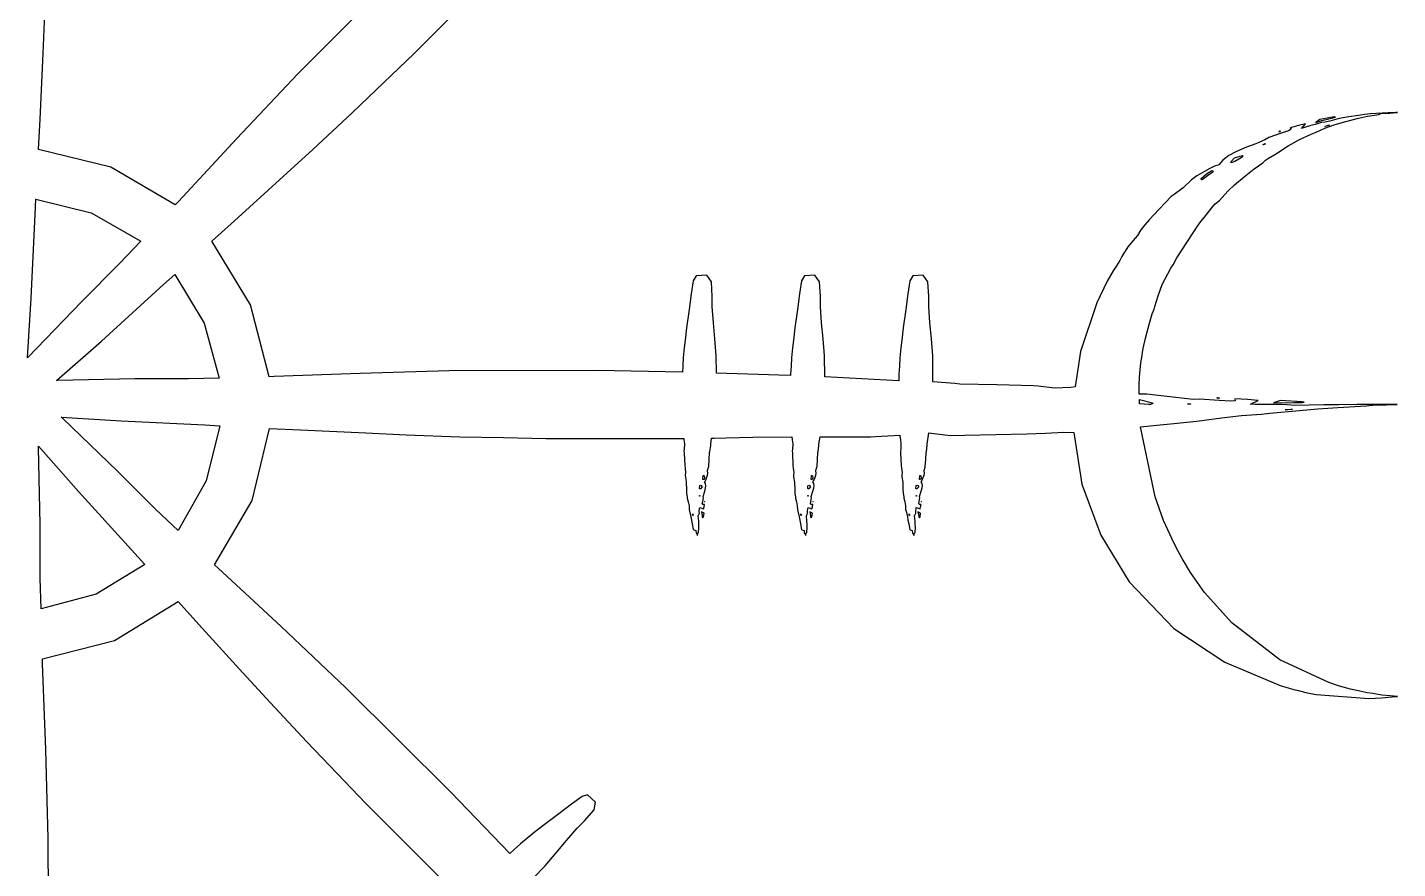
# Model space of a CAD drawing. Extents: x 0 to 285, y 0 to 248.
# Drawn here: x 143.03 to 179.23, y 111.58 to 133.82 of the extents above; entities that cross this region are included whole.
import ezdxf

# ---------------------------------------------------------------- set-up
doc = ezdxf.new("R2010")
doc.units = 0

msp = doc.modelspace()

# ---------------------------------------------------------------- linework, layer by layer
at = {"layer": 'Layer 1'}
for p, q in [((153.253517, 133.133007), (155.832857, 135.720797)), ((152.943441, 135.371918), (150.183221, 132.595108)), ((143.45162, 133.128676), (143.497097, 134.193176)), ((143.370738, 131.399636), (143.45162, 133.128676)), ((152.449881, 132.365812), (153.253517, 133.133007)), ((150.183221, 132.595108), (148.564981, 130.883248)), ((151.615875, 131.564691), (152.449881, 132.365812)), ((150.574335, 130.598402), (151.615875, 131.564691)), ((177.275309, 131.409295), (177.181835, 131.388411)), ((177.36982, 131.425591), (177.275309, 131.409295)), ((177.558248, 131.4567), (177.36982, 131.425591)), ((177.419, 131.405), (177.562247, 131.436552)), ((177.691316, 131.41458), (177.447194, 131.339032)), ((177.593503, 131.452109), (177.558248, 131.4567)), ((177.562247, 131.436552), (177.593503, 131.452109)), ((177.945815, 131.45369), (177.691316, 131.41458)), ((177.864645, 131.336515), (178.200616, 131.42332)), ((178.20179, 131.49428), (177.945815, 131.45369)), ((178.200616, 131.42332), (178.442226, 131.475167)), ((178.360444, 131.51872), (178.20179, 131.49428)), ((178.440595, 131.528795), (178.360444, 131.51872)), ((178.52133, 131.534276), (178.440595, 131.528795)), ((178.442226, 131.475167), (178.6865, 131.513832)), ((178.983217, 131.563012), (178.52133, 131.534276)), ((178.6865, 131.513832), (178.733313, 131.522719)), ((178.733313, 131.522719), (178.802195, 131.541682)), ((178.802195, 131.541682), (179.031808, 131.559162)), ((179.102614, 131.565679), (178.983217, 131.563012)), ((179.031808, 131.559162), (179.102614, 131.565679)), ((179.121, 131.567), (179.103372, 131.566294)), ((179.103372, 131.566294), (179.107668, 131.566407)), ((179.107668, 131.566407), (179.121, 131.567)), ((179.184744, 131.570075), (179.12075, 131.566669)), ((179.12075, 131.566669), (179.178374, 131.569186)), ((179.178374, 131.569186), (179.228, 131.572)), ((179.228, 131.572), (179.184744, 131.570075)), ((179.228, 131.572), (179.228, 131.572)), ((143.330148, 130.592444), (143.370738, 131.399636)), ((176.118742, 131.075519), (176.097262, 131.063965)), ((176.097262, 131.063965), (176.128964, 131.069446)), ((176.142, 131.081), (176.118742, 131.075519)), ((176.128964, 131.069446), (176.142, 131.081)), ((176.142, 131.081), (176.142, 131.081)), ((176.353361, 131.090002), (176.158416, 131.028526)), ((176.420614, 131.128368), (176.353361, 131.090002)), ((176.614822, 131.230879), (176.39958, 131.169699)), ((176.39958, 131.169699), (176.420614, 131.128368)), ((176.801915, 131.274579), (176.614822, 131.230879)), ((176.697775, 131.152072), (176.801915, 131.274579)), ((176.77925, 131.173402), (176.697775, 131.152072)), ((176.91746, 131.221696), (176.77925, 131.173402)), ((177.057744, 131.254151), (176.91746, 131.221696)), ((176.952572, 130.995506), (177.082338, 131.054019)), ((177.220101, 131.303627), (177.057744, 131.254151)), ((177.181835, 131.388411), (177.078141, 131.30664)), ((177.078141, 131.30664), (177.228647, 131.363084)), ((177.082338, 131.054019), (177.314468, 131.159787)), ((177.319206, 131.320219), (177.220101, 131.303627)), ((177.228647, 131.363084), (177.419, 131.405)), ((177.312034, 131.203075), (177.401, 131.238)), ((177.415432, 131.229604), (177.312034, 131.203075)), ((177.314468, 131.159787), (177.56052, 131.242594)), ((177.447194, 131.339032), (177.319206, 131.320219)), ((177.401, 131.238), (177.401064, 131.237898)), ((177.401064, 131.237898), (177.435134, 131.23938)), ((177.435134, 131.23938), (177.415432, 131.229604)), ((177.419, 131.405), (177.419, 131.405)), ((177.56052, 131.242594), (177.711619, 131.293258)), ((177.711619, 131.293258), (177.864645, 131.336515)), ((148.564981, 130.883248), (147.023621, 129.222498)), ((175.489284, 130.740981), (175.24501, 130.65936)), ((175.729413, 130.849416), (175.489284, 130.740981)), ((175.735269, 130.738385), (175.684015, 130.714396)), ((175.684015, 130.714396), (175.685, 130.725)), ((175.684904, 130.724164), (175.735269, 130.748904)), ((175.685, 130.725), (175.684904, 130.724164)), ((175.829108, 130.908683), (175.729413, 130.849416)), ((175.735269, 130.748904), (175.735269, 130.738385)), ((176.158416, 131.028526), (175.829108, 130.908683)), ((176.059322, 130.509472), (176.345213, 130.692123)), ((176.345213, 130.692123), (176.640005, 130.859221)), ((176.640005, 130.859221), (176.952572, 130.995506)), ((145.241731, 130.128866), (143.330148, 130.592444)), ((149.789509, 129.87772), (150.574335, 130.598402)), ((174.778528, 130.431082), (174.615432, 130.310054)), ((174.958662, 130.529445), (174.778528, 130.431082)), ((174.840826, 130.28035), (174.92941, 130.374415)), ((174.92941, 130.374415), (175.135616, 130.433817)), ((175.100657, 130.371302), (174.930299, 130.274271)), ((175.24501, 130.65936), (174.958662, 130.529445)), ((175.127468, 130.389082), (175.100657, 130.371302)), ((175.149837, 130.425965), (175.127468, 130.389082)), ((175.135616, 130.433817), (175.149837, 130.425965)), ((175.744239, 130.309636), (175.822603, 130.365186)), ((175.822603, 130.365186), (175.988812, 130.463253)), ((175.988812, 130.463253), (176.059322, 130.509472)), ((146.936518, 129.130494), (145.241731, 130.128866)), ((174.269385, 130.08799), (173.932228, 129.896748)), ((174.184583, 129.950299), (174.328127, 130.034441)), ((174.349754, 129.998886), (174.20873, 129.895785)), ((174.399597, 130.149913), (174.269385, 130.08799)), ((174.328127, 130.034441), (174.359976, 130.020812)), ((174.359976, 130.020812), (174.349754, 129.998886)), ((174.508625, 130.191399), (174.399597, 130.149913)), ((174.615432, 130.310054), (174.508625, 130.191399)), ((174.839788, 130.242868), (174.841, 130.281)), ((174.930299, 130.274271), (174.839788, 130.242868)), ((174.841, 130.281), (174.840826, 130.28035)), ((175.18089, 129.87545), (175.44457, 130.081212)), ((175.44457, 130.081212), (175.670912, 130.244308)), ((175.670912, 130.244308), (175.744239, 130.309636)), ((148.509469, 128.71219), (149.789509, 129.87772)), ((173.786167, 129.794237), (173.569886, 129.582997)), ((173.932228, 129.896748), (173.786167, 129.794237)), ((174.050078, 129.787957), (174.047, 129.826)), ((174.047, 129.826), (174.047113, 129.825275)), ((174.047113, 129.825275), (174.184583, 129.950299)), ((174.070963, 129.788239), (174.050078, 129.787957)), ((174.20873, 129.895785), (174.070963, 129.788239)), ((174.757517, 129.500964), (174.923873, 129.663617)), ((174.923873, 129.663617), (175.18089, 129.87545)), ((143.238671, 128.874958), (143.260447, 129.277294)), ((143.260447, 129.277294), (144.721832, 128.919235)), ((173.25643, 129.347607), (172.785655, 128.858612)), ((173.328129, 129.405973), (173.25643, 129.347607)), ((173.569886, 129.582997), (173.328129, 129.405973)), ((174.416666, 129.155952), (174.529696, 129.243946)), ((174.529696, 129.243946), (174.601381, 129.32705)), ((174.601381, 129.32705), (174.757517, 129.500964)), ((143.132606, 126.661208), (143.238671, 128.874958)), ((144.721832, 128.919235), (146.027637, 128.171754)), ((147.023621, 129.222498), (146.936518, 129.130494)), ((174.130617, 128.807242), (174.316675, 129.04174)), ((174.316675, 129.04174), (174.416666, 129.155952)), ((147.910408, 128.170606), (148.509469, 128.71219)), ((172.55797, 128.602182), (172.449092, 128.46886)), ((172.671739, 128.730765), (172.55797, 128.602182)), ((172.785655, 128.858612), (172.671739, 128.730765)), ((173.405046, 127.733407), (173.94989, 128.568894)), ((173.94989, 128.568894), (174.03966, 128.688144)), ((174.03966, 128.688144), (174.130617, 128.807242)), ((146.027637, 128.171754), (145.464573, 127.577135)), ((148.931304, 126.490353), (147.910408, 128.170606)), ((172.298437, 128.252729), (172.200963, 128.139406)), ((172.361987, 128.319686), (172.298437, 128.252729)), ((172.449092, 128.46886), (172.361987, 128.319686)), ((172.111194, 128.020156), (171.950912, 127.766252)), ((172.200963, 128.139406), (172.111194, 128.020156)), ((145.464573, 127.577135), (144.460213, 126.569365)), ((171.806022, 127.521679), (171.723215, 127.386579)), ((171.891645, 127.654704), (171.806022, 127.521679)), ((171.950912, 127.766252), (171.891645, 127.654704)), ((173.011005, 127.025468), (173.244022, 127.460245)), ((173.244022, 127.460245), (173.303424, 127.544386)), ((173.303424, 127.544386), (173.405046, 127.733407)), ((146.630097, 127.020716), (146.93, 127.29)), ((146.93, 127.29), (146.930666, 127.29034)), ((146.930666, 127.29034), (147.708269, 126.003137)), ((160.627721, 127.122398), (160.570836, 126.779168)), ((160.703122, 127.255277), (160.627721, 127.122398)), ((160.980876, 127.270235), (160.703122, 127.255277)), ((161.104718, 127.097213), (160.980876, 127.270235)), ((161.125456, 126.711023), (161.104718, 127.097213)), ((163.488215, 127.122412), (163.43133, 126.779182)), ((163.563616, 127.255291), (163.488215, 127.122412)), ((163.84137, 127.270249), (163.563616, 127.255291)), ((163.965062, 127.097227), (163.84137, 127.270249)), ((163.985947, 126.711037), (163.965062, 127.097227)), ((166.348712, 127.122417), (166.291828, 126.779187)), ((166.424114, 127.255296), (166.348712, 127.122417)), ((166.701868, 127.270253), (166.424114, 127.255296)), ((166.825563, 127.097231), (166.701868, 127.270253)), ((166.846447, 126.711041), (166.825563, 127.097231)), ((171.564561, 127.111195), (171.284583, 126.537155)), ((171.723215, 127.386579), (171.564561, 127.111195)), ((144.989787, 125.530326), (146.630097, 127.020716)), ((160.570836, 126.779168), (160.517951, 126.360091)), ((161.126641, 126.441563), (161.125456, 126.711023)), ((163.43133, 126.779182), (163.378298, 126.360105)), ((163.987132, 126.441577), (163.985947, 126.711037)), ((166.291828, 126.779187), (166.238795, 126.36011)), ((166.847632, 126.441581), (166.846447, 126.711041)), ((172.823316, 126.446255), (172.905087, 126.725195)), ((172.905087, 126.725195), (172.962415, 126.872738)), ((172.962415, 126.872738), (173.011005, 127.025468)), ((143.03411, 125.081486), (143.132, 126.661)), ((144.460213, 126.569365), (143.047293, 125.097485)), ((143.132, 126.661), (143.132606, 126.661208)), ((149.423618, 124.586906), (148.931304, 126.490353)), ((160.517951, 126.360091), (160.451733, 125.881908)), ((161.157454, 126.01256), (161.126641, 126.441563)), ((163.378298, 126.360105), (163.31223, 125.881922)), ((164.017945, 126.012574), (163.987132, 126.441577)), ((166.238795, 126.36011), (166.172727, 125.881927)), ((166.878443, 126.012578), (166.847632, 126.441581)), ((171.284583, 126.537155), (170.860028, 125.250295)), ((172.753249, 126.248346), (172.805985, 126.369225)), ((172.805985, 126.369225), (172.823316, 126.446255)), ((147.708269, 126.003137), (148.102566, 124.5519)), ((161.199822, 125.583865), (161.157454, 126.01256)), ((164.060312, 125.583879), (164.017945, 126.012574)), ((166.92081, 125.583883), (166.878443, 126.012578)), ((172.647331, 125.867783), (172.715177, 126.122133)), ((172.715177, 126.122133), (172.753249, 126.248346)), ((160.451733, 125.881908), (160.411294, 125.55453)), ((163.31223, 125.881922), (163.271787, 125.554544)), ((166.172727, 125.881927), (166.132288, 125.554549)), ((172.575336, 125.601286), (172.647331, 125.867783)), ((143.803367, 124.483306), (144.989787, 125.530326)), ((160.388628, 125.352916), (160.361964, 125.084198)), ((160.411294, 125.55453), (160.388628, 125.352916)), ((161.232842, 125.138124), (161.199822, 125.583865)), ((163.249122, 125.35293), (163.222458, 125.084212)), ((163.271787, 125.554544), (163.249122, 125.35293)), ((164.093346, 125.138138), (164.060312, 125.583879)), ((166.109622, 125.352935), (166.082958, 125.084217)), ((166.132288, 125.554549), (166.109622, 125.352935)), ((166.95383, 125.138142), (166.92081, 125.583883)), ((172.496529, 125.238797), (172.515638, 125.331826)), ((172.515638, 125.331826), (172.575336, 125.601286)), ((143.047293, 125.097485), (143.03411, 125.081486)), ((160.361964, 125.084198), (160.35041, 124.865253)), ((161.238915, 124.681568), (161.232842, 125.138124)), ((163.222458, 125.084212), (163.210904, 124.865267)), ((164.099273, 124.579516), (164.093346, 125.138138)), ((166.082958, 125.084217), (166.071404, 124.865272)), ((166.959607, 124.447545), (166.95383, 125.138142)), ((170.860028, 125.250295), (170.71189, 124.316744)), ((172.431496, 124.767727), (172.453126, 124.956598)), ((172.453126, 124.956598), (172.482457, 125.144583)), ((172.482457, 125.144583), (172.496529, 125.238797)), ((147.291076, 124.529827), (145.868526, 124.52731)), ((148.102566, 124.5519), (147.291076, 124.529827)), ((149.557532, 124.590609), (149.423618, 124.586906)), ((151.821342, 124.675047), (149.557532, 124.590609)), ((154.175962, 124.741265), (151.821342, 124.675047)), ((158.090452, 124.752966), (154.175962, 124.741265)), ((160.339002, 124.706156), (158.090452, 124.752966)), ((160.35041, 124.865253), (160.339002, 124.706156)), ((162.890635, 124.630768), (161.238915, 124.681568)), ((163.198164, 124.618325), (162.890635, 124.630768)), ((163.210904, 124.865267), (163.198017, 124.655062)), ((163.198017, 124.655062), (163.198164, 124.618325)), ((164.753588, 124.548113), (164.099273, 124.579516)), ((166.058958, 124.47449), (164.753588, 124.548113)), ((166.071404, 124.865272), (166.058515, 124.655067)), ((166.058515, 124.655067), (166.058958, 124.47449)), ((172.406618, 124.368648), (172.413434, 124.578556)), ((172.413434, 124.578556), (172.431496, 124.767727)), ((143.828846, 124.485823), (143.803367, 124.483306)), ((145.868526, 124.52731), (143.828846, 124.485823)), ((167.540448, 124.407696), (166.959607, 124.447545)), ((167.668882, 124.390807), (167.540448, 124.407696)), ((168.643025, 124.37585), (167.668882, 124.390807)), ((169.610945, 124.347407), (168.643025, 124.37585)), ((169.742192, 124.336446), (169.610945, 124.347407)), ((170.167639, 124.284892), (169.742192, 124.336446)), ((170.603751, 124.303708), (170.167639, 124.284892)), ((170.71189, 124.316744), (170.603751, 124.303708)), ((172.406026, 124.159183), (172.406618, 124.368648)), ((172.407657, 124.126595), (172.406026, 124.159183)), ((172.610453, 124.124817), (172.407657, 124.126595)), ((172.412144, 123.984278), (172.448884, 123.976872)), ((172.412297, 123.97613), (172.412144, 123.984278)), ((172.412147, 123.870362), (172.412297, 123.97613)), ((172.661459, 123.853327), (172.412147, 123.870362)), ((172.448884, 123.976872), (172.75597, 123.89658)), ((173.068934, 124.070153), (172.610453, 124.124817)), ((172.7099, 123.85392), (172.661459, 123.853327)), ((172.767823, 123.878213), (172.7099, 123.85392)), ((172.75597, 123.89658), (172.767823, 123.878213)), ((173.833473, 123.984076), (173.068934, 124.070153)), ((173.680929, 123.861029), (173.689, 123.872)), ((173.766403, 123.858658), (173.680929, 123.861029)), ((173.689, 123.872), (173.689224, 123.871547)), ((173.689224, 123.871547), (173.773366, 123.870065)), ((173.773366, 123.870065), (173.766403, 123.858658)), ((174.00516, 123.992074), (173.833473, 123.984076)), ((174.524674, 123.957115), (174.00516, 123.992074)), ((174.497851, 124.028925), (174.462, 124.027)), ((174.462, 124.027), (174.508369, 124.017074)), ((174.53281, 124.023148), (174.497851, 124.028925)), ((174.508369, 124.017074), (174.53281, 124.023148)), ((174.8285, 123.936377), (174.524674, 123.957115)), ((174.942712, 123.948967), (174.8285, 123.936377)), ((175.266833, 123.980373), (174.93575, 124.003777)), ((174.93575, 124.003777), (174.942712, 123.948967)), ((175.551256, 123.957411), (175.266833, 123.980373)), ((175.344754, 123.86202), (175.551256, 123.957411)), ((175.471113, 123.855204), (175.344754, 123.86202)), ((175.907967, 123.847503), (175.471113, 123.855204)), ((176.163796, 123.851205), (175.907967, 123.847503)), ((176.14236, 123.954439), (175.96, 123.898)), ((175.96, 123.898), (176.491661, 123.905702)), ((175.96, 123.898), (175.96, 123.898)), ((176.711797, 123.926293), (176.14236, 123.954439)), ((176.314748, 123.839352), (176.163796, 123.851205)), ((176.509397, 123.828094), (176.314748, 123.839352)), ((176.491661, 123.905702), (176.711199, 123.903628)), ((177.281483, 123.84277), (176.509397, 123.828094)), ((176.711199, 123.903628), (176.761717, 123.912517)), ((176.761717, 123.912517), (176.711797, 123.926293)), ((177.672561, 123.84529), (177.281483, 123.84277)), ((177.656568, 123.771681), (178.404211, 123.815676)), ((178.158152, 123.848843), (177.672561, 123.84529)), ((178.855723, 123.849882), (178.158152, 123.848843)), ((178.404211, 123.815676), (178.47591, 123.821304)), ((178.47591, 123.821304), (178.581678, 123.835082)), ((178.581678, 123.835082), (178.92876, 123.845155)), ((179.036004, 123.8496), (178.855723, 123.849882)), ((178.92876, 123.845155), (179.036004, 123.8496)), ((179.035311, 123.849704), (179.044, 123.85)), ((179.035593, 123.84985), (179.035311, 123.849704)), ((179.063, 123.85), (179.035593, 123.84985)), ((179.044, 123.85), (179.063, 123.85)), ((179.063, 123.85), (179.063, 123.85)), ((179.160671, 123.852261), (179.063643, 123.850483)), ((179.063643, 123.850483), (179.151191, 123.851518)), ((179.151191, 123.851518), (179.226, 123.853)), ((179.226, 123.853), (179.160671, 123.852261)), ((179.226, 123.853), (179.226, 123.853)), ((143.949586, 123.495555), (143.923514, 123.517182)), ((143.923514, 123.517182), (145.508274, 123.418376)), ((145.421016, 122.083075), (143.949586, 123.495555)), ((174.05805, 123.429783), (174.585859, 123.496444)), ((174.585859, 123.496444), (175.110112, 123.559549)), ((175.110112, 123.559549), (175.638364, 123.59762)), ((175.638364, 123.59762), (175.857309, 123.620286)), ((175.857309, 123.620286), (176.644059, 123.696576)), ((176.259682, 123.714519), (176.405, 123.73)), ((176.423224, 123.717039), (176.259682, 123.714519)), ((176.405, 123.73), (176.404854, 123.729485)), ((176.404854, 123.729485), (176.456108, 123.722966)), ((176.456108, 123.722966), (176.423224, 123.717039)), ((176.644059, 123.696576), (177.129501, 123.733756)), ((177.129501, 123.733756), (177.656568, 123.771681)), ((145.508274, 123.418376), (147.721724, 123.312311)), ((147.721724, 123.312311), (148.118285, 123.290681)), ((148.118285, 123.290681), (147.760237, 121.829668)), ((148.970579, 121.309343), (149.434132, 123.220259)), ((149.434132, 123.220259), (150.247101, 123.179224)), ((150.247101, 123.179224), (151.976141, 123.098342)), ((151.976141, 123.098342), (153.040641, 123.053011)), ((166.806932, 122.800487), (166.852113, 123.099572)), ((166.852113, 123.099572), (167.271932, 123.046232)), ((169.440496, 123.076452), (169.927862, 123.093191)), ((169.927862, 123.093191), (170.412268, 123.116598)), ((170.412268, 123.116598), (170.6798, 123.114374)), ((170.6798, 123.114374), (170.894006, 121.747964)), ((172.437887, 123.259874), (172.87637, 123.302241)), ((172.826447, 121.407874), (172.437887, 123.259874)), ((172.87637, 123.302241), (173.318705, 123.347115)), ((173.318705, 123.347115), (173.925914, 123.415108)), ((173.925914, 123.415108), (174.05805, 123.429783)), ((143.329932, 122.718873), (143.326969, 122.749093)), ((143.326969, 122.749093), (144.382139, 121.553483)), ((153.040641, 123.053011), (154.460221, 122.999832)), ((154.460221, 122.999832), (155.616271, 122.976574)), ((155.616271, 122.976574), (156.726991, 122.950799)), ((156.726991, 122.950799), (160.377801, 122.956725)), ((160.377801, 122.956725), (160.379875, 122.914211)), ((160.379875, 122.914211), (160.392615, 122.81407)), ((160.392615, 122.81407), (160.385356, 122.658676)), ((161.066056, 122.607687), (161.086658, 122.766934)), ((161.085916, 122.80056), (161.110212, 122.957879)), ((161.086658, 122.766934), (161.085916, 122.80056)), ((161.110212, 122.957879), (161.175984, 122.958029)), ((161.175984, 122.958029), (161.486626, 122.968251)), ((161.486626, 122.968251), (162.197382, 122.989728)), ((162.197382, 122.989728), (163.229442, 122.998759)), ((163.229442, 122.998759), (163.240407, 122.914174)), ((163.240407, 122.914174), (163.253146, 122.814033)), ((163.253146, 122.814033), (163.245738, 122.658639)), ((163.926562, 122.60765), (163.947164, 122.766897)), ((163.946424, 122.800523), (163.976645, 122.997839)), ((163.947164, 122.766897), (163.946424, 122.800523)), ((163.976645, 122.997839), (164.418385, 122.995768)), ((164.418385, 122.995768), (165.306165, 122.998136)), ((165.306165, 122.998136), (165.437562, 123.008061)), ((165.437562, 123.008061), (165.922112, 123.035318)), ((165.922112, 123.035318), (166.082979, 123.038423)), ((166.082979, 123.038423), (166.082237, 123.030721)), ((166.082237, 123.030721), (166.087125, 123.005835)), ((166.087125, 123.005835), (166.100753, 122.914138)), ((166.100753, 122.914138), (166.113642, 122.813997)), ((166.113642, 122.813997), (166.106234, 122.658603)), ((166.787072, 122.607613), (166.807674, 122.76686)), ((166.807674, 122.76686), (166.806932, 122.800487)), ((167.271932, 123.046232), (167.442733, 123.034974)), ((167.442733, 123.034974), (167.798406, 123.042233)), ((167.798406, 123.042233), (169.440496, 123.076452)), ((143.371557, 120.679483), (143.329932, 122.718873)), ((160.385356, 122.658676), (160.379729, 122.626385)), ((160.379729, 122.626385), (160.383282, 122.558982)), ((160.383282, 122.558982), (160.400466, 122.248044)), ((161.035985, 122.21572), (161.050206, 122.398964)), ((161.050206, 122.398964), (161.057612, 122.583393)), ((161.057612, 122.583393), (161.066056, 122.607687)), ((163.245738, 122.658639), (163.240257, 122.626348)), ((163.240257, 122.626348), (163.243813, 122.558945)), ((163.243813, 122.558945), (163.260998, 122.248007)), ((163.896491, 122.215683), (163.910563, 122.398927)), ((163.910563, 122.398927), (163.918118, 122.583356)), ((163.918118, 122.583356), (163.926562, 122.60765)), ((166.106234, 122.658603), (166.100753, 122.626311)), ((166.100753, 122.626311), (166.104309, 122.558908)), ((166.104309, 122.558908), (166.121344, 122.24797)), ((166.756852, 122.215646), (166.771073, 122.39889)), ((166.771073, 122.39889), (166.778628, 122.583319)), ((166.778628, 122.583319), (166.787072, 122.607613)), ((146.428336, 121.079155), (145.421016, 122.083075)), ((160.400466, 122.248044), (160.408764, 122.155757)), ((160.408764, 122.155757), (160.420465, 122.06406)), ((160.420465, 122.06406), (160.41217, 121.973695)), ((161.004134, 121.979294), (161.01332, 122.027735)), ((161.004726, 122.110245), (161.030355, 122.190834)), ((161.01332, 122.027735), (161.004726, 122.110245)), ((161.030355, 122.190834), (161.035985, 122.21572)), ((163.260998, 122.248007), (163.269292, 122.15572)), ((163.269292, 122.15572), (163.280996, 122.064023)), ((163.280996, 122.064023), (163.272698, 121.973658)), ((163.864642, 121.979257), (163.873826, 122.027698)), ((163.865235, 122.110208), (163.890861, 122.190797)), ((163.873826, 122.027698), (163.865235, 122.110208)), ((163.890861, 122.190797), (163.896491, 122.215683)), ((166.121344, 122.24797), (166.129788, 122.155683)), ((166.129788, 122.155683), (166.141492, 122.063987)), ((166.141492, 122.063987), (166.133197, 121.973622)), ((166.72515, 121.979221), (166.734333, 122.027661)), ((166.725742, 122.110172), (166.751371, 122.19076)), ((166.734333, 122.027661), (166.725742, 122.110172)), ((166.751371, 122.19076), (166.756852, 122.215646)), ((147.760237, 121.829668), (147.015, 120.523)), ((160.41217, 121.973695), (160.418097, 121.940365)), ((160.418097, 121.940365), (160.439726, 121.799192)), ((160.439726, 121.799192), (160.445354, 121.597431)), ((160.788503, 121.638256), (160.796, 121.694)), ((160.788949, 121.62907), (160.788503, 121.638256)), ((160.796, 121.694), (160.796352, 121.693947)), ((160.796352, 121.693947), (160.798071, 121.712909)), ((160.798071, 121.712909), (160.81561, 121.720318)), ((160.861234, 121.678549), (160.815018, 121.620329)), ((160.81561, 121.720318), (160.838126, 121.714109)), ((160.838126, 121.714109), (160.861234, 121.678549)), ((160.880936, 121.872464), (160.888, 121.971)), ((160.888788, 121.866391), (160.880936, 121.872464)), ((160.888, 121.971), (160.888491, 121.970223)), ((160.888491, 121.970223), (160.897381, 121.974665)), ((160.909824, 121.870982), (160.888788, 121.866391)), ((160.897381, 121.974665), (160.917823, 121.968456)), ((160.9236, 121.916906), (160.909824, 121.870982)), ((160.917823, 121.968456), (160.9236, 121.916906)), ((160.922659, 121.804359), (160.945324, 121.835468)), ((160.950955, 121.760956), (160.922659, 121.804359)), ((160.927993, 121.560974), (160.951844, 121.64778)), ((160.945324, 121.835468), (160.96473, 121.874415)), ((160.958656, 121.704664), (160.950955, 121.760956)), ((160.951844, 121.64778), (160.958656, 121.704664)), ((160.96473, 121.874415), (161.004134, 121.979294)), ((163.272698, 121.973658), (163.278625, 121.940328)), ((163.278625, 121.940328), (163.300252, 121.799155)), ((163.300252, 121.799155), (163.305882, 121.597394)), ((163.649009, 121.638257), (163.657, 121.694)), ((163.649452, 121.629071), (163.649009, 121.638257)), ((163.656857, 121.693948), (163.658516, 121.712855)), ((163.657, 121.694), (163.656857, 121.693948)), ((163.658516, 121.712855), (163.675967, 121.720319)), ((163.72174, 121.67855), (163.675521, 121.62033)), ((163.675967, 121.720319), (163.698629, 121.71411)), ((163.698629, 121.71411), (163.72174, 121.67855)), ((163.741442, 121.872465), (163.749, 121.971)), ((163.749294, 121.866392), (163.741442, 121.872465)), ((163.748997, 121.970224), (163.757884, 121.974666)), ((163.749, 121.971), (163.748997, 121.970224)), ((163.770328, 121.870983), (163.749294, 121.866392)), ((163.757884, 121.974666), (163.778329, 121.968457)), ((163.784106, 121.916907), (163.770328, 121.870983)), ((163.778329, 121.968457), (163.784106, 121.916907)), ((163.783168, 121.804322), (163.805833, 121.835431)), ((163.811314, 121.760919), (163.783168, 121.804322)), ((163.788499, 121.560937), (163.812349, 121.647743)), ((163.805833, 121.835431), (163.825238, 121.874378)), ((163.819165, 121.704627), (163.811314, 121.760919)), ((163.812349, 121.647743), (163.819165, 121.704627)), ((163.825238, 121.874378), (163.864642, 121.979257)), ((166.133197, 121.973622), (166.139124, 121.940292)), ((166.139124, 121.940292), (166.160751, 121.799119)), ((166.160751, 121.799119), (166.166381, 121.597358)), ((166.509512, 121.638258), (166.517, 121.694)), ((166.509808, 121.629072), (166.509512, 121.638258)), ((166.517, 121.694), (166.517363, 121.693949)), ((166.517363, 121.693949), (166.519022, 121.712856)), ((166.519022, 121.712856), (166.536472, 121.72032)), ((166.582099, 121.678551), (166.536027, 121.620331)), ((166.536472, 121.72032), (166.559138, 121.714111)), ((166.559138, 121.714111), (166.582099, 121.678551)), ((166.601948, 121.872466), (166.609, 121.971)), ((166.609799, 121.866393), (166.601948, 121.872466)), ((166.609, 121.971), (166.609503, 121.970225)), ((166.609503, 121.970225), (166.61839, 121.974667)), ((166.630836, 121.870984), (166.609799, 121.866393)), ((166.61839, 121.974667), (166.638834, 121.968458)), ((166.644465, 121.916908), (166.630836, 121.870984)), ((166.638834, 121.968458), (166.644465, 121.916908)), ((166.643675, 121.804286), (166.66634, 121.835395)), ((166.671821, 121.760883), (166.643675, 121.804286)), ((166.649009, 121.5609), (166.672857, 121.647706)), ((166.66634, 121.835395), (166.685746, 121.874342)), ((166.679672, 121.704591), (166.671821, 121.760883)), ((166.672857, 121.647706), (166.679672, 121.704591)), ((166.685746, 121.874342), (166.72515, 121.979221)), ((170.894006, 121.747964), (171.394486, 120.397267)), ((144.382139, 121.553483), (145.871939, 119.913613)), ((147.975142, 119.613589), (148.970579, 121.309343)), ((160.445354, 121.597431), (160.451427, 121.513735)), ((160.451427, 121.513735), (160.465502, 121.39878)), ((160.465502, 121.39878), (160.468908, 121.373744)), ((160.468908, 121.373744), (160.490834, 121.273753)), ((160.490834, 121.273753), (160.514089, 121.174504)), ((160.803907, 121.618108), (160.788949, 121.62907)), ((160.792499, 121.429082), (160.79413, 121.445228)), ((160.800647, 121.427747), (160.792499, 121.429082)), ((160.79413, 121.445228), (160.801536, 121.443599)), ((160.801, 121.428), (160.800647, 121.427747)), ((160.801536, 121.443599), (160.801, 121.428)), ((160.815018, 121.620329), (160.803907, 121.618108)), ((160.862216, 121.227816), (160.874805, 121.285441)), ((160.874805, 121.285441), (160.893029, 121.383803)), ((160.883997, 121.416245), (160.927993, 121.560974)), ((160.893029, 121.383803), (160.883997, 121.416245)), ((160.930185, 121.297482), (160.92337, 121.288733)), ((160.92337, 121.288733), (160.929, 121.284)), ((160.929, 121.284), (160.932852, 121.290666)), ((160.929, 121.284), (160.929, 121.284)), ((160.932852, 121.290666), (160.930185, 121.297482)), ((163.305882, 121.597394), (163.311955, 121.513698)), ((163.311955, 121.513698), (163.326027, 121.398743)), ((163.326027, 121.398743), (163.329436, 121.373707)), ((163.329436, 121.373707), (163.351359, 121.273716)), ((163.351359, 121.273716), (163.374617, 121.174467)), ((163.66441, 121.618109), (163.649452, 121.629071)), ((163.653005, 121.429083), (163.654633, 121.445229)), ((163.661153, 121.427748), (163.653005, 121.429083)), ((163.654633, 121.445229), (163.662042, 121.4436)), ((163.662042, 121.4436), (163.661, 121.428)), ((163.661, 121.428), (163.661153, 121.427748)), ((163.675521, 121.62033), (163.66441, 121.618109)), ((163.722589, 121.227779), (163.735328, 121.285404)), ((163.735328, 121.285404), (163.75339, 121.383766)), ((163.744503, 121.416208), (163.788499, 121.560937)), ((163.75339, 121.383766), (163.744503, 121.416208)), ((163.790185, 121.297482), (163.783223, 121.288733)), ((163.783223, 121.288733), (163.789, 121.284)), ((163.789, 121.284), (163.792852, 121.290666)), ((163.789, 121.284), (163.789, 121.284)), ((163.792852, 121.290666), (163.790185, 121.297482)), ((166.166381, 121.597358), (166.172454, 121.513662)), ((166.172454, 121.513662), (166.186529, 121.398707)), ((166.186529, 121.398707), (166.189786, 121.373671)), ((166.189786, 121.373671), (166.211858, 121.27368)), ((166.211858, 121.27368), (166.235116, 121.174431)), ((166.524918, 121.61811), (166.509808, 121.629072)), ((166.513511, 121.429084), (166.515139, 121.44523)), ((166.521659, 121.427749), (166.513511, 121.429084)), ((166.515139, 121.44523), (166.522548, 121.443601)), ((166.522, 121.428), (166.521659, 121.427749)), ((166.522548, 121.443601), (166.522, 121.428)), ((166.536027, 121.620331), (166.524918, 121.61811)), ((166.583099, 121.227743), (166.595838, 121.285367)), ((166.595838, 121.285367), (166.613901, 121.38373)), ((166.605011, 121.416171), (166.649009, 121.5609)), ((166.613901, 121.38373), (166.605011, 121.416171)), ((166.651185, 121.297482), (166.644223, 121.288733)), ((166.644223, 121.288733), (166.65, 121.284)), ((166.65, 121.284), (166.653703, 121.290666)), ((166.65, 121.284), (166.65, 121.284)), ((166.653703, 121.290666), (166.651185, 121.297482)), ((173.045392, 120.787036), (172.826447, 121.407874)), ((147.0154, 120.5232), (146.428336, 121.079155)), ((160.514089, 121.174504), (160.516609, 121.07451)), ((160.516609, 121.07451), (160.52564, 121.033023)), ((160.52564, 121.033023), (160.560895, 120.884148)), ((160.605256, 120.926012), (160.612, 120.957)), ((160.611182, 120.919789), (160.605256, 120.926012)), ((160.622883, 120.929419), (160.611182, 120.919789)), ((160.612, 120.957), (160.611626, 120.956972)), ((160.611626, 120.956972), (160.622883, 120.929419)), ((160.754508, 120.909628), (160.771396, 120.946514)), ((160.769768, 120.763417), (160.754508, 120.909628)), ((160.771396, 120.946514), (160.786803, 120.975103)), ((160.782654, 121.023544), (160.791248, 121.106204)), ((160.786803, 120.975103), (160.782654, 121.023544)), ((160.791248, 121.106204), (160.797914, 121.130055)), ((160.797914, 121.130055), (160.897905, 121.091094)), ((160.912881, 120.979693), (160.840443, 121.014209)), ((160.840443, 121.014209), (160.861045, 120.913478)), ((160.861045, 120.913478), (160.864, 120.872)), ((160.875398, 121.206187), (160.862216, 121.227816)), ((160.924581, 121.207522), (160.875398, 121.206187)), ((160.897771, 120.87185), (160.912881, 120.979693)), ((160.897905, 121.091094), (160.912581, 121.144869)), ((160.912581, 121.144869), (160.924581, 121.207522)), ((163.374617, 121.174467), (163.377135, 121.074473)), ((163.377135, 121.074473), (163.386166, 121.032986)), ((163.386166, 121.032986), (163.421421, 120.884111)), ((163.465759, 120.926013), (163.472, 120.957)), ((163.471685, 120.91979), (163.465759, 120.926013)), ((163.483389, 120.92942), (163.471685, 120.91979)), ((163.472, 120.957), (163.472131, 120.956973)), ((163.472131, 120.956973), (163.483389, 120.92942)), ((163.614884, 120.909591), (163.631919, 120.946477)), ((163.630291, 120.76338), (163.614884, 120.909591)), ((163.631919, 120.946477), (163.647325, 120.975066)), ((163.64318, 121.023507), (163.65177, 121.106167)), ((163.647325, 120.975066), (163.64318, 121.023507)), ((163.65177, 121.106167), (163.658287, 121.130018)), ((163.658287, 121.130018), (163.758428, 121.091057)), ((163.773881, 120.979693), (163.701443, 121.014209)), ((163.701443, 121.014209), (163.722045, 120.913478)), ((163.722045, 120.913478), (163.725, 120.872)), ((163.735921, 121.20615), (163.722589, 121.227779)), ((163.785101, 121.207485), (163.735921, 121.20615)), ((163.758428, 121.091057), (163.773103, 121.144832)), ((163.758773, 120.87185), (163.773881, 120.979693)), ((163.773103, 121.144832), (163.785101, 121.207485)), ((166.235116, 121.174431), (166.237634, 121.074436)), ((166.237634, 121.074436), (166.246665, 121.03295)), ((166.246665, 121.03295), (166.281923, 120.884075)), ((166.326265, 120.926014), (166.333, 120.957)), ((166.332191, 120.919791), (166.326265, 120.926014)), ((166.343895, 120.929421), (166.332191, 120.919791)), ((166.333, 120.957), (166.332637, 120.956974)), ((166.332637, 120.956974), (166.343895, 120.929421)), ((166.475394, 120.909554), (166.492283, 120.946441)), ((166.490801, 120.763343), (166.475394, 120.909554)), ((166.492283, 120.946441), (166.507839, 120.97503)), ((166.50369, 121.023471), (166.512134, 121.106131)), ((166.507839, 120.97503), (166.50369, 121.023471)), ((166.512134, 121.106131), (166.5188, 121.129981)), ((166.5188, 121.129981), (166.618938, 121.09102)), ((166.633881, 120.979693), (166.561443, 121.014209)), ((166.561443, 121.014209), (166.582045, 120.913478)), ((166.582045, 120.913478), (166.585, 120.872)), ((166.596431, 121.206113), (166.583099, 121.227743)), ((166.645611, 121.207448), (166.596431, 121.206113)), ((166.618771, 120.87185), (166.633881, 120.979693)), ((166.618938, 121.09102), (166.633614, 121.144795)), ((166.633614, 121.144795), (166.645611, 121.207448)), ((143.373927, 119.257083), (143.371557, 120.679483)), ((160.560895, 120.884148), (160.577191, 120.792144)), ((160.577191, 120.792144), (160.597929, 120.692449)), ((160.597929, 120.692449), (160.625778, 120.55083)), ((160.625778, 120.55083), (160.638075, 120.537202)), ((160.763398, 120.465356), (160.775841, 120.597346)), ((160.771396, 120.689351), (160.769768, 120.763417)), ((160.775841, 120.597346), (160.771396, 120.689351)), ((160.864, 120.872), (160.878958, 120.862371)), ((160.864, 120.872), (160.864, 120.872)), ((160.878958, 120.862371), (160.897771, 120.87185)), ((163.421421, 120.884111), (163.43757, 120.792107)), ((163.43757, 120.792107), (163.458454, 120.692412)), ((163.458454, 120.692412), (163.486304, 120.550793)), ((163.486304, 120.550793), (163.498597, 120.537165)), ((163.623921, 120.465319), (163.636364, 120.597309)), ((163.631919, 120.689314), (163.630291, 120.76338)), ((163.636364, 120.597309), (163.631919, 120.689314)), ((163.725, 120.872), (163.739958, 120.862371)), ((163.725, 120.872), (163.725, 120.872)), ((163.739958, 120.862371), (163.758773, 120.87185)), ((166.281923, 120.884075), (166.298069, 120.79207)), ((166.298069, 120.79207), (166.318953, 120.692376)), ((166.318953, 120.692376), (166.346803, 120.550757)), ((166.346803, 120.550757), (166.359096, 120.537128)), ((166.484431, 120.465283), (166.496874, 120.597273)), ((166.492432, 120.689277), (166.490801, 120.763343)), ((166.496874, 120.597273), (166.492432, 120.689277)), ((166.585, 120.872), (166.599958, 120.862371)), ((166.585, 120.872), (166.585, 120.872)), ((166.599958, 120.862371), (166.618771, 120.87185)), ((173.337071, 120.161164), (173.045392, 120.787036)), ((147.015, 120.523), (147.0154, 120.5232)), ((160.638075, 120.537202), (160.691254, 120.517203)), ((160.691254, 120.517203), (160.699847, 120.451578)), ((160.699847, 120.451578), (160.735252, 120.431284)), ((160.734183, 120.429328), (160.719072, 120.410218)), ((160.719072, 120.410218), (160.733, 120.396)), ((160.733, 120.396), (160.746036, 120.408443)), ((160.733, 120.396), (160.733, 120.396)), ((160.746036, 120.408443), (160.734183, 120.429328)), ((160.735252, 120.431284), (160.763398, 120.465356)), ((163.498597, 120.537165), (163.551779, 120.517166)), ((163.551779, 120.517166), (163.56037, 120.451541)), ((163.56037, 120.451541), (163.595775, 120.431247)), ((163.594182, 120.429328), (163.579072, 120.410218)), ((163.579072, 120.410218), (163.593, 120.396)), ((163.593, 120.396), (163.606036, 120.408443)), ((163.593, 120.396), (163.593, 120.396)), ((163.606036, 120.408443), (163.594182, 120.429328)), ((163.595775, 120.431247), (163.623921, 120.465319)), ((166.359096, 120.537128), (166.412131, 120.51713)), ((166.412131, 120.51713), (166.42088, 120.451505)), ((166.42088, 120.451505), (166.456138, 120.43121)), ((166.455036, 120.429328), (166.440078, 120.410218)), ((166.440078, 120.410218), (166.454, 120.396)), ((166.454, 120.396), (166.467036, 120.408443)), ((166.454, 120.396), (166.454, 120.396)), ((166.467036, 120.408443), (166.455036, 120.429328)), ((166.456138, 120.43121), (166.484431, 120.465283)), ((171.394486, 120.397267), (172.139526, 119.164474)), ((145.871939, 119.913613), (146.135029, 119.620305)), ((173.434545, 119.970808), (173.337071, 120.161164)), ((173.538967, 119.783565), (173.434545, 119.970808)), ((146.135029, 119.620305), (144.84821, 118.839932)), ((148.074244, 119.519671), (147.975142, 119.613589)), ((149.734554, 117.978911), (148.074244, 119.519671)), ((173.760875, 119.413817), (173.538967, 119.783565)), ((143.396, 118.445), (143.373927, 119.257083)), ((172.139526, 119.164474), (173.325356, 117.932874)), ((174.137139, 118.880231), (173.760875, 119.413817)), ((144.84821, 118.839932), (143.396, 118.445)), ((174.853229, 118.078371), (174.137139, 118.880231)), ((143.396, 118.445), (143.396, 118.445)), ((145.33652, 117.61562), (147.016176, 118.639838)), ((147.016176, 118.639838), (147.563687, 118.03426)), ((147.563687, 118.03426), (148.728777, 116.75481)), ((176.121719, 117.100675), (174.853229, 118.078371)), ((151.445964, 116.361121), (149.734554, 117.978911)), ((173.325356, 117.932874), (174.670876, 117.035021)), ((143.431876, 117.123078), (145.33652, 117.61562)), ((143.435579, 116.990349), (143.431876, 117.123078)), ((143.520017, 114.726539), (143.435579, 116.990349)), ((174.670876, 117.035021), (176.135646, 116.419371)), ((177.421169, 116.497318), (176.121719, 117.100675)), ((148.728777, 116.75481), (149.44931, 115.970134)), ((154.221734, 113.601941), (151.445964, 116.361121)), ((176.135646, 116.419371), (176.373559, 116.351672)), ((176.373559, 116.351672), (176.49192, 116.317896)), ((176.49192, 116.317896), (176.611464, 116.288863)), ((176.611464, 116.288863), (176.849518, 116.229755)), ((176.849518, 116.229755), (177.08935, 116.180724)), ((177.703673, 116.404289), (177.421169, 116.497318)), ((177.990907, 116.326072), (177.703673, 116.404289)), ((178.281994, 116.259707), (177.990907, 116.326072)), ((178.428651, 116.22934), (178.281994, 116.259707)), ((178.57649, 116.205633), (178.428651, 116.22934)), ((178.816026, 116.168451), (178.57649, 116.205633)), ((149.44931, 115.970134), (150.415305, 114.928884)), ((177.08935, 116.180724), (178.47546, 116.075842)), ((178.47546, 116.075842), (178.806546, 116.096445)), ((178.806546, 116.096445), (179.089781, 116.124591)), ((179.037934, 116.145193), (178.816026, 116.168451)), ((179.234453, 116.132832), (179.037934, 116.145193)), ((179.089781, 116.124591), (179.234453, 116.132832)), ((150.415305, 114.928884), (151.216127, 114.095175)), ((143.586232, 112.372219), (143.520017, 114.726539)), ((151.216127, 114.095175), (151.983175, 113.291689)), ((155.775974, 111.980891), (154.221734, 113.601941)), ((157.68841, 113.486256), (157.405471, 113.283753)), ((157.835657, 113.526845), (157.68841, 113.486256)), ((158.042605, 113.340934), (157.835657, 113.526845)), ((158.007644, 113.131175), (158.042605, 113.340934)), ((151.983175, 113.291689), (154.565785, 110.717539)), ((157.071571, 113.024955), (156.686713, 112.733572)), ((157.405471, 113.283753), (157.071571, 113.024955)), ((157.749295, 112.843345), (158.007644, 113.131175)), ((156.686713, 112.733572), (156.426589, 112.530626)), ((157.278074, 112.326797), (157.559681, 112.652103)), ((157.559681, 112.652103), (157.749295, 112.843345)), ((143.597936, 108.457879), (143.586232, 112.372219)), ((156.059209, 112.23287), (155.89626, 112.086366)), ((156.268082, 112.404117), (156.059209, 112.23287)), ((156.426589, 112.530626), (156.268082, 112.404117)), ((157.004911, 111.993775), (157.278074, 112.326797)), ((155.89626, 112.086366), (155.775974, 111.980891)), ((156.713093, 111.655137), (157.004911, 111.993775)), ((156.3946, 111.328349), (156.713093, 111.655137))]:
    msp.add_line(p, q, dxfattribs=at)

doc.saveas('drawing.dxf')
